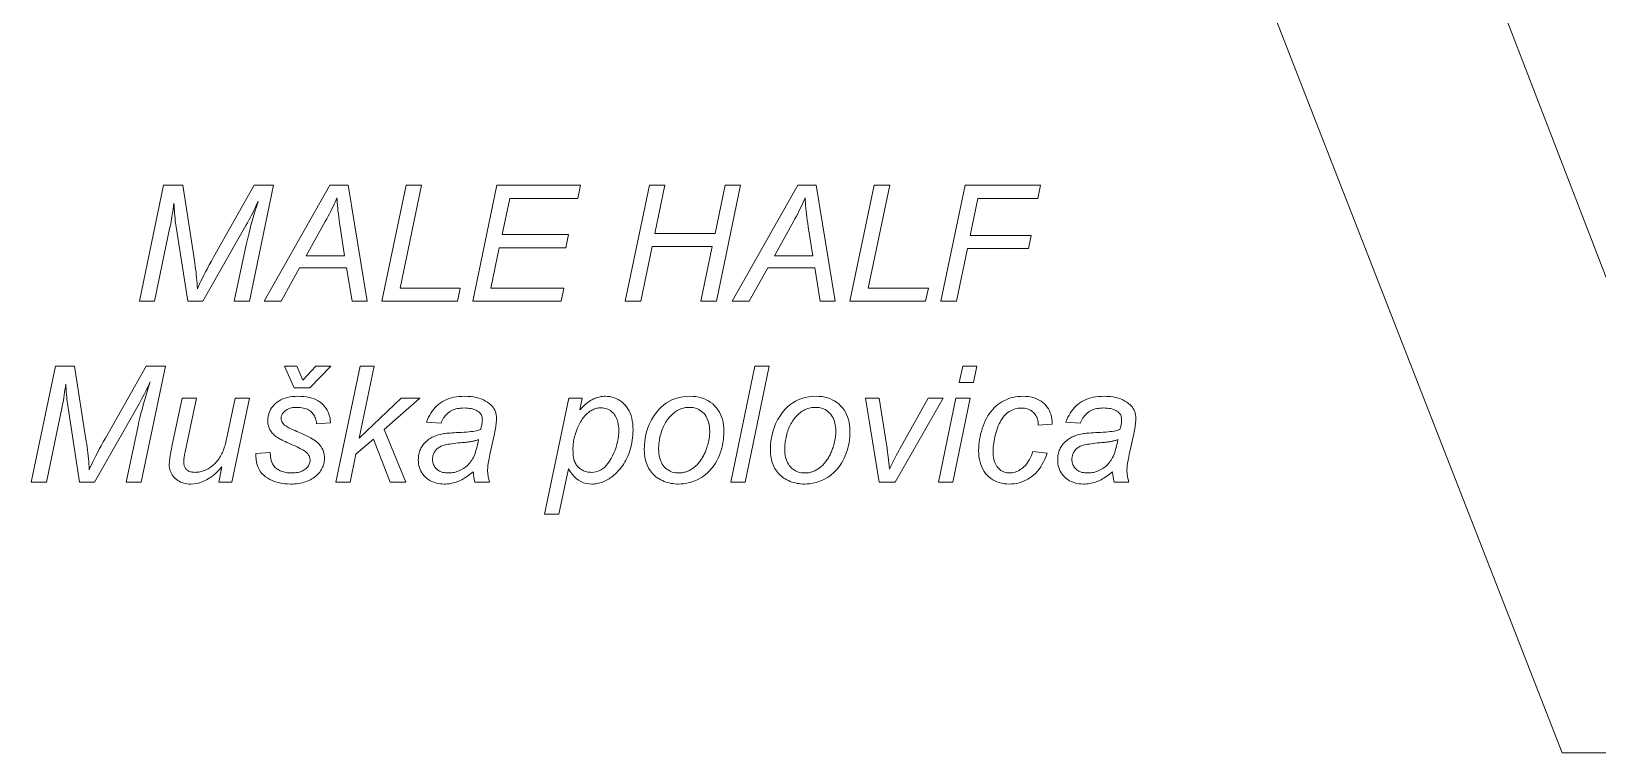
# Model space of a CAD drawing. Extents: x 0 to 297, y 0 to 420.
# Drawn here: x 88.4 to 142.4, y 101.3 to 126.2 of the extents above; entities that cross this region are included whole.
import ezdxf

# ---------------------------------------------------------------- set-up
doc = ezdxf.new("R2010")
doc.units = 0

msp = doc.modelspace()

# ---------------------------------------------------------------- linework, layer by layer
at = {"color": 7, "lineweight": 13}
for points in [[(121.095, 152.823), (141.184, 101.297), (165.11, 101.297)], [(129.221, 152.67), (143.138, 116.592), (174.55, 116.592)]]:
    msp.add_lwpolyline(points, dxfattribs=at)
for points in [[(92.111, 116.875), (92.946, 120.875), (93.603, 120.875), (94.007, 118.283), (94.022, 118.181), (94.037, 118.08), (94.05, 117.98), (94.062, 117.881), (94.073, 117.783), (94.082, 117.685), (94.091, 117.589), (94.099, 117.493), (94.105, 117.398), (94.111, 117.303), (94.146, 117.387), (94.186, 117.476), (94.231, 117.571), (94.28, 117.672), (94.333, 117.779), (94.391, 117.891), (94.453, 118.009), (94.52, 118.133), (94.592, 118.262), (94.667, 118.397), (96.07, 120.875), (96.738, 120.875), (95.903, 116.875), (95.377, 116.875), (95.794, 118.82), (95.824, 118.957), (95.857, 119.096), (95.892, 119.239), (95.93, 119.386), (95.97, 119.535), (96.013, 119.688), (96.058, 119.844), (96.106, 120.003), (96.156, 120.166), (96.209, 120.332), (96.174, 120.253), (96.137, 120.173), (96.098, 120.092), (96.058, 120.01), (96.017, 119.927), (95.973, 119.842), (95.928, 119.756), (95.882, 119.669), (95.833, 119.581), (95.783, 119.492), (94.294, 116.875), (93.778, 116.875), (93.377, 119.44), (93.366, 119.511), (93.356, 119.585), (93.347, 119.661), (93.338, 119.74), (93.33, 119.821), (93.322, 119.904), (93.315, 119.99), (93.309, 120.078), (93.303, 120.168), (93.298, 120.261), (93.284, 120.158), (93.27, 120.059), (93.257, 119.965), (93.244, 119.875), (93.23, 119.789), (93.217, 119.708), (93.204, 119.631), (93.19, 119.558), (93.177, 119.49), (93.164, 119.426), (92.632, 116.875)], [(96.408, 116.875), (98.676, 120.875), (99.306, 120.875), (99.966, 116.875), (99.448, 116.875), (99.254, 118.026), (97.636, 118.026), (96.995, 116.875)], [(100.471, 116.875), (101.306, 120.875), (101.841, 120.875), (101.101, 117.328), (103.178, 117.328), (103.082, 116.875)], [(103.606, 116.875), (104.444, 120.875), (107.33, 120.875), (107.235, 120.419), (104.883, 120.419), (104.621, 119.175), (106.913, 119.175), (106.817, 118.719), (104.525, 118.719), (104.236, 117.328), (106.755, 117.328), (106.659, 116.875)], [(108.869, 116.875), (109.707, 120.875), (110.239, 120.875), (109.892, 119.213), (111.966, 119.213), (112.313, 120.875), (112.847, 120.875), (112.013, 116.875), (111.478, 116.875), (111.871, 118.76), (109.8, 118.76), (109.404, 116.875)], [(112.558, 116.875), (114.826, 120.875), (115.456, 120.875), (116.116, 116.875), (115.598, 116.875), (115.404, 118.026), (113.786, 118.026), (113.145, 116.875)], [(116.621, 116.875), (117.456, 120.875), (117.991, 120.875), (117.251, 117.328), (119.328, 117.328), (119.232, 116.875)], [(119.759, 116.875), (120.594, 120.875), (123.194, 120.875), (123.098, 120.419), (121.033, 120.419), (120.768, 119.145), (122.872, 119.145), (122.777, 118.689), (120.673, 118.689), (120.294, 116.875)], [(97.865, 118.438), (99.189, 118.438), (99.033, 119.442), (99.016, 119.56), (99, 119.673), (98.985, 119.783), (98.972, 119.889), (98.96, 119.99), (98.95, 120.088), (98.94, 120.181), (98.933, 120.271), (98.926, 120.357), (98.921, 120.438), (98.893, 120.368), (98.862, 120.296), (98.828, 120.22), (98.792, 120.143), (98.753, 120.062), (98.712, 119.98), (98.669, 119.894), (98.623, 119.806), (98.574, 119.716), (98.523, 119.622)], [(114.015, 118.438), (115.339, 118.438), (115.183, 119.442), (115.166, 119.56), (115.15, 119.673), (115.135, 119.783), (115.122, 119.889), (115.11, 119.99), (115.1, 120.088), (115.09, 120.181), (115.083, 120.271), (115.076, 120.357), (115.071, 120.438), (115.043, 120.368), (115.012, 120.296), (114.978, 120.22), (114.942, 120.143), (114.903, 120.062), (114.862, 119.98), (114.819, 119.894), (114.773, 119.806), (114.724, 119.716), (114.673, 119.622)], [(88.381, 110.632), (89.216, 114.632), (89.873, 114.632), (90.277, 112.04), (90.292, 111.938), (90.307, 111.838), (90.32, 111.737), (90.332, 111.638), (90.343, 111.54), (90.353, 111.442), (90.361, 111.346), (90.369, 111.25), (90.375, 111.155), (90.381, 111.06), (90.416, 111.144), (90.456, 111.233), (90.501, 111.328), (90.55, 111.429), (90.603, 111.536), (90.661, 111.648), (90.724, 111.766), (90.79, 111.89), (90.862, 112.019), (90.938, 112.155), (92.34, 114.632), (93.008, 114.632), (92.174, 110.632), (91.647, 110.632), (92.064, 112.577), (92.095, 112.714), (92.127, 112.854), (92.162, 112.997), (92.2, 113.143), (92.24, 113.292), (92.283, 113.445), (92.328, 113.601), (92.376, 113.761), (92.426, 113.923), (92.479, 114.089), (92.444, 114.01), (92.407, 113.931), (92.369, 113.85), (92.328, 113.767), (92.287, 113.684), (92.243, 113.599), (92.198, 113.513), (92.152, 113.426), (92.103, 113.338), (92.053, 113.249), (90.564, 110.632), (90.048, 110.632), (89.647, 113.197), (89.636, 113.268), (89.626, 113.342), (89.617, 113.419), (89.608, 113.497), (89.6, 113.578), (89.592, 113.661), (89.585, 113.747), (89.579, 113.835), (89.573, 113.925), (89.568, 114.018), (89.554, 113.915), (89.541, 113.816), (89.527, 113.722), (89.514, 113.632), (89.5, 113.546), (89.487, 113.465), (89.474, 113.388), (89.46, 113.315), (89.447, 113.247), (89.434, 113.183), (88.902, 110.632)], [(98.714, 114.632), (97.991, 113.882), (97.445, 113.882), (97.109, 114.632), (97.54, 114.632), (97.748, 114.146), (98.201, 114.632)], [(98.883, 110.632), (99.721, 114.632), (100.212, 114.632), (99.693, 112.152), (101.134, 113.53), (101.786, 113.53), (100.55, 112.449), (101.298, 110.632), (100.757, 110.632), (100.179, 112.119), (99.579, 111.601), (99.377, 110.632)], [(112.509, 110.632), (113.344, 114.632), (113.838, 114.632), (113.003, 110.632)], [(120.392, 114.073), (120.509, 114.632), (121, 114.632), (120.883, 114.073)], [(94.954, 111.156), (94.849, 111.044), (94.744, 110.944), (94.639, 110.855), (94.533, 110.779), (94.427, 110.714), (94.32, 110.661), (94.212, 110.62), (94.104, 110.59), (93.996, 110.572), (93.887, 110.567), (93.821, 110.568), (93.758, 110.574), (93.697, 110.584), (93.639, 110.597), (93.584, 110.615), (93.531, 110.636), (93.481, 110.661), (93.433, 110.69), (93.388, 110.722), (93.345, 110.759), (93.306, 110.798), (93.271, 110.839), (93.24, 110.882), (93.214, 110.927), (93.191, 110.973), (93.172, 111.021), (93.158, 111.07), (93.148, 111.122), (93.141, 111.175), (93.139, 111.23), (93.14, 111.269), (93.143, 111.313), (93.148, 111.363), (93.154, 111.418), (93.163, 111.478), (93.173, 111.543), (93.185, 111.614), (93.199, 111.69), (93.215, 111.771), (93.232, 111.857), (93.581, 113.53), (94.075, 113.53), (93.688, 111.677), (93.679, 111.632), (93.67, 111.588), (93.663, 111.547), (93.656, 111.508), (93.651, 111.471), (93.647, 111.436), (93.643, 111.403), (93.641, 111.372), (93.639, 111.344), (93.639, 111.317), (93.64, 111.285), (93.643, 111.254), (93.648, 111.225), (93.655, 111.198), (93.664, 111.171), (93.675, 111.146), (93.688, 111.123), (93.702, 111.101), (93.719, 111.081), (93.738, 111.062), (93.759, 111.044), (93.782, 111.029), (93.807, 111.015), (93.833, 111.003), (93.861, 110.993), (93.892, 110.985), (93.924, 110.979), (93.958, 110.974), (93.994, 110.971), (94.032, 110.97), (94.073, 110.971), (94.114, 110.974), (94.155, 110.979), (94.196, 110.987), (94.237, 110.996), (94.277, 111.007), (94.317, 111.02), (94.357, 111.035), (94.397, 111.052), (94.437, 111.071), (94.476, 111.092), (94.514, 111.115), (94.551, 111.138), (94.586, 111.163), (94.621, 111.19), (94.655, 111.218), (94.687, 111.247), (94.718, 111.278), (94.749, 111.311), (94.778, 111.344), (94.806, 111.379), (94.833, 111.415), (94.859, 111.453), (94.884, 111.492), (94.908, 111.532), (94.931, 111.573), (94.952, 111.616), (94.973, 111.659), (94.993, 111.704), (95.011, 111.751), (95.023, 111.783), (95.036, 111.82), (95.049, 111.861), (95.062, 111.907), (95.076, 111.957), (95.09, 112.012), (95.105, 112.072), (95.119, 112.136), (95.135, 112.204), (95.15, 112.277), (95.412, 113.53), (95.906, 113.53), (95.3, 110.632), (94.845, 110.632)], [(96.13, 111.622), (96.624, 111.653), (96.624, 111.611), (96.626, 111.57), (96.63, 111.53), (96.634, 111.492), (96.64, 111.455), (96.647, 111.42), (96.656, 111.385), (96.666, 111.352), (96.677, 111.32), (96.689, 111.29), (96.703, 111.26), (96.72, 111.232), (96.738, 111.204), (96.759, 111.178), (96.782, 111.153), (96.808, 111.129), (96.835, 111.106), (96.865, 111.084), (96.897, 111.064), (96.931, 111.044), (96.966, 111.026), (97.003, 111.01), (97.042, 110.995), (97.081, 110.983), (97.121, 110.972), (97.163, 110.964), (97.206, 110.957), (97.25, 110.952), (97.295, 110.95), (97.341, 110.949), (97.405, 110.95), (97.466, 110.954), (97.523, 110.96), (97.577, 110.97), (97.628, 110.981), (97.675, 110.996), (97.719, 111.013), (97.76, 111.032), (97.798, 111.055), (97.832, 111.08), (97.864, 111.106), (97.891, 111.134), (97.916, 111.162), (97.937, 111.192), (97.955, 111.222), (97.97, 111.253), (97.981, 111.286), (97.99, 111.319), (97.995, 111.353), (97.996, 111.388), (97.995, 111.413), (97.992, 111.439), (97.987, 111.464), (97.98, 111.488), (97.972, 111.513), (97.961, 111.537), (97.948, 111.561), (97.933, 111.584), (97.917, 111.608), (97.898, 111.631), (97.875, 111.654), (97.846, 111.679), (97.811, 111.704), (97.771, 111.731), (97.724, 111.759), (97.672, 111.787), (97.614, 111.817), (97.55, 111.848), (97.481, 111.88), (97.405, 111.913), (97.33, 111.946), (97.26, 111.976), (97.196, 112.005), (97.137, 112.031), (97.084, 112.056), (97.037, 112.079), (96.996, 112.099), (96.96, 112.118), (96.929, 112.134), (96.905, 112.149), (96.869, 112.172), (96.835, 112.195), (96.803, 112.22), (96.773, 112.245), (96.744, 112.271), (96.718, 112.298), (96.693, 112.325), (96.67, 112.353), (96.649, 112.383), (96.629, 112.412), (96.612, 112.443), (96.596, 112.475), (96.582, 112.507), (96.57, 112.541), (96.56, 112.575), (96.551, 112.61), (96.545, 112.646), (96.54, 112.684), (96.537, 112.721), (96.536, 112.76), (96.539, 112.828), (96.547, 112.894), (96.561, 112.958), (96.58, 113.02), (96.605, 113.08), (96.635, 113.137), (96.67, 113.193), (96.711, 113.247), (96.757, 113.3), (96.809, 113.35), (96.866, 113.396), (96.927, 113.438), (96.993, 113.475), (97.062, 113.507), (97.137, 113.534), (97.215, 113.556), (97.298, 113.573), (97.386, 113.585), (97.477, 113.593), (97.573, 113.595), (97.68, 113.593), (97.781, 113.585), (97.877, 113.572), (97.968, 113.555), (98.054, 113.532), (98.134, 113.504), (98.21, 113.472), (98.28, 113.434), (98.344, 113.391), (98.404, 113.343), (98.458, 113.291), (98.507, 113.235), (98.55, 113.177), (98.588, 113.115), (98.621, 113.051), (98.648, 112.982), (98.669, 112.911), (98.685, 112.837), (98.695, 112.759), (98.7, 112.678), (98.217, 112.646), (98.213, 112.697), (98.206, 112.746), (98.196, 112.793), (98.182, 112.838), (98.165, 112.88), (98.145, 112.921), (98.122, 112.959), (98.095, 112.995), (98.065, 113.029), (98.032, 113.06), (97.995, 113.089), (97.956, 113.115), (97.914, 113.138), (97.869, 113.158), (97.821, 113.175), (97.77, 113.189), (97.716, 113.199), (97.66, 113.207), (97.6, 113.212), (97.538, 113.213), (97.488, 113.212), (97.44, 113.209), (97.394, 113.203), (97.351, 113.194), (97.31, 113.184), (97.271, 113.171), (97.235, 113.156), (97.201, 113.138), (97.169, 113.118), (97.139, 113.096), (97.112, 113.072), (97.088, 113.048), (97.067, 113.024), (97.049, 112.999), (97.033, 112.974), (97.02, 112.948), (97.01, 112.922), (97.003, 112.896), (96.999, 112.869), (96.998, 112.842), (96.999, 112.815), (97.002, 112.789), (97.009, 112.763), (97.017, 112.738), (97.028, 112.714), (97.042, 112.69), (97.058, 112.667), (97.076, 112.645), (97.097, 112.623), (97.12, 112.602), (97.139, 112.587), (97.163, 112.571), (97.193, 112.553), (97.227, 112.533), (97.267, 112.512), (97.312, 112.489), (97.362, 112.465), (97.417, 112.44), (97.478, 112.412), (97.543, 112.384), (97.653, 112.336), (97.753, 112.29), (97.846, 112.246), (97.93, 112.204), (98.006, 112.164), (98.073, 112.126), (98.132, 112.091), (98.182, 112.057), (98.224, 112.026), (98.258, 111.996), (98.303, 111.95), (98.343, 111.902), (98.378, 111.852), (98.408, 111.799), (98.434, 111.745), (98.455, 111.689), (98.472, 111.631), (98.483, 111.571), (98.49, 111.509), (98.493, 111.445), (98.491, 111.402), (98.487, 111.359), (98.481, 111.317), (98.472, 111.274), (98.46, 111.232), (98.445, 111.189), (98.428, 111.147), (98.408, 111.105), (98.386, 111.064), (98.36, 111.022), (98.333, 110.982), (98.302, 110.943), (98.268, 110.905), (98.232, 110.87), (98.193, 110.836), (98.152, 110.803), (98.107, 110.773), (98.06, 110.744), (98.01, 110.716), (97.957, 110.691), (97.901, 110.667), (97.844, 110.646), (97.785, 110.627), (97.724, 110.611), (97.661, 110.598), (97.596, 110.586), (97.529, 110.578), (97.46, 110.572), (97.389, 110.568), (97.317, 110.567), (97.218, 110.569), (97.122, 110.576), (97.029, 110.589), (96.939, 110.606), (96.852, 110.629), (96.768, 110.656), (96.687, 110.688), (96.61, 110.725), (96.535, 110.768), (96.463, 110.815), (96.396, 110.868), (96.337, 110.927), (96.285, 110.992), (96.241, 111.063), (96.204, 111.141), (96.174, 111.225), (96.152, 111.315), (96.137, 111.411), (96.13, 111.514)], [(103.625, 110.992), (103.574, 110.949), (103.523, 110.909), (103.473, 110.87), (103.423, 110.834), (103.373, 110.801), (103.324, 110.77), (103.275, 110.741), (103.227, 110.715), (103.179, 110.691), (103.131, 110.669), (103.083, 110.649), (103.035, 110.632), (102.986, 110.617), (102.936, 110.603), (102.886, 110.592), (102.835, 110.583), (102.783, 110.576), (102.73, 110.571), (102.677, 110.568), (102.624, 110.567), (102.545, 110.569), (102.47, 110.576), (102.397, 110.588), (102.328, 110.604), (102.262, 110.626), (102.198, 110.652), (102.138, 110.682), (102.082, 110.718), (102.028, 110.758), (101.977, 110.803), (101.93, 110.851), (101.889, 110.902), (101.852, 110.956), (101.82, 111.013), (101.793, 111.072), (101.771, 111.133), (101.754, 111.198), (101.741, 111.265), (101.734, 111.335), (101.731, 111.407), (101.733, 111.455), (101.736, 111.502), (101.741, 111.548), (101.749, 111.592), (101.759, 111.636), (101.771, 111.678), (101.786, 111.72), (101.802, 111.76), (101.821, 111.799), (101.842, 111.837), (101.865, 111.873), (101.889, 111.908), (101.915, 111.942), (101.942, 111.974), (101.971, 112.005), (102.001, 112.034), (102.032, 112.062), (102.065, 112.089), (102.099, 112.113), (102.135, 112.137), (102.173, 112.159), (102.212, 112.18), (102.252, 112.199), (102.295, 112.217), (102.339, 112.234), (102.384, 112.25), (102.431, 112.264), (102.48, 112.277), (102.531, 112.289), (102.583, 112.299), (102.619, 112.306), (102.661, 112.312), (102.71, 112.318), (102.764, 112.323), (102.824, 112.328), (102.89, 112.334), (102.962, 112.338), (103.04, 112.343), (103.124, 112.347), (103.214, 112.351), (103.305, 112.355), (103.39, 112.361), (103.47, 112.368), (103.544, 112.376), (103.614, 112.385), (103.678, 112.396), (103.737, 112.407), (103.79, 112.42), (103.839, 112.434), (103.882, 112.449), (103.892, 112.489), (103.902, 112.527), (103.911, 112.564), (103.918, 112.6), (103.925, 112.634), (103.93, 112.667), (103.934, 112.698), (103.937, 112.729), (103.938, 112.757), (103.939, 112.785), (103.938, 112.818), (103.934, 112.851), (103.928, 112.881), (103.919, 112.911), (103.907, 112.938), (103.894, 112.965), (103.877, 112.989), (103.859, 113.013), (103.837, 113.035), (103.813, 113.055), (103.777, 113.081), (103.738, 113.104), (103.696, 113.125), (103.651, 113.142), (103.602, 113.157), (103.55, 113.17), (103.495, 113.179), (103.437, 113.186), (103.376, 113.19), (103.311, 113.191), (103.25, 113.19), (103.191, 113.186), (103.135, 113.179), (103.081, 113.169), (103.029, 113.157), (102.979, 113.142), (102.931, 113.124), (102.886, 113.103), (102.843, 113.08), (102.802, 113.054), (102.764, 113.025), (102.728, 112.994), (102.693, 112.96), (102.661, 112.925), (102.632, 112.887), (102.604, 112.847), (102.578, 112.804), (102.555, 112.759), (102.534, 112.712), (102.515, 112.662), (102.015, 112.706), (102.048, 112.79), (102.084, 112.87), (102.123, 112.946), (102.166, 113.018), (102.213, 113.086), (102.263, 113.15), (102.317, 113.21), (102.374, 113.266), (102.435, 113.318), (102.5, 113.366), (102.568, 113.41), (102.639, 113.449), (102.714, 113.483), (102.793, 113.513), (102.874, 113.538), (102.96, 113.559), (103.049, 113.575), (103.141, 113.586), (103.237, 113.593), (103.336, 113.595), (103.441, 113.593), (103.542, 113.585), (103.638, 113.572), (103.73, 113.554), (103.817, 113.531), (103.9, 113.503), (103.979, 113.47), (104.053, 113.431), (104.122, 113.387), (104.187, 113.339), (104.233, 113.299), (104.274, 113.258), (104.31, 113.214), (104.341, 113.168), (104.367, 113.119), (104.389, 113.068), (104.406, 113.015), (104.418, 112.96), (104.425, 112.902), (104.427, 112.842), (104.427, 112.795), (104.425, 112.746), (104.421, 112.696), (104.416, 112.645), (104.41, 112.592), (104.403, 112.537), (104.394, 112.481), (104.384, 112.424), (104.372, 112.365), (104.359, 112.305), (104.198, 111.584), (104.184, 111.517), (104.171, 111.452), (104.159, 111.39), (104.149, 111.33), (104.141, 111.273), (104.134, 111.218), (104.129, 111.166), (104.125, 111.116), (104.122, 111.069), (104.122, 111.025), (104.122, 110.996), (104.124, 110.966), (104.127, 110.932), (104.131, 110.897), (104.137, 110.859), (104.143, 110.818), (104.151, 110.775), (104.16, 110.73), (104.17, 110.682), (104.182, 110.632), (103.682, 110.632), (103.674, 110.661), (103.667, 110.692), (103.66, 110.724), (103.654, 110.758), (103.648, 110.793), (103.642, 110.83), (103.637, 110.868), (103.633, 110.908), (103.629, 110.949)], [(106.089, 109.522), (106.927, 113.53), (107.382, 113.53), (107.298, 113.126), (107.348, 113.177), (107.397, 113.225), (107.445, 113.27), (107.492, 113.312), (107.538, 113.35), (107.583, 113.385), (107.627, 113.417), (107.67, 113.445), (107.711, 113.471), (107.752, 113.493), (107.792, 113.512), (107.833, 113.53), (107.874, 113.545), (107.916, 113.558), (107.958, 113.57), (108.001, 113.579), (108.044, 113.586), (108.088, 113.591), (108.132, 113.594), (108.176, 113.595), (108.258, 113.592), (108.336, 113.583), (108.412, 113.568), (108.485, 113.547), (108.556, 113.52), (108.623, 113.487), (108.687, 113.447), (108.749, 113.402), (108.808, 113.351), (108.864, 113.294), (108.916, 113.231), (108.962, 113.163), (109.003, 113.089), (109.038, 113.011), (109.068, 112.927), (109.093, 112.838), (109.112, 112.744), (109.126, 112.645), (109.134, 112.54), (109.137, 112.43), (109.135, 112.34), (109.131, 112.252), (109.123, 112.166), (109.113, 112.081), (109.099, 111.997), (109.083, 111.916), (109.063, 111.835), (109.041, 111.757), (109.015, 111.68), (108.987, 111.605), (108.956, 111.532), (108.924, 111.462), (108.89, 111.394), (108.856, 111.33), (108.819, 111.269), (108.782, 111.21), (108.743, 111.155), (108.703, 111.102), (108.661, 111.053), (108.618, 111.006), (108.575, 110.962), (108.531, 110.92), (108.487, 110.881), (108.443, 110.844), (108.399, 110.809), (108.354, 110.777), (108.31, 110.748), (108.266, 110.72), (108.221, 110.695), (108.176, 110.673), (108.131, 110.653), (108.086, 110.635), (108.041, 110.619), (107.996, 110.605), (107.95, 110.593), (107.904, 110.584), (107.858, 110.576), (107.811, 110.571), (107.765, 110.568), (107.718, 110.567), (107.616, 110.572), (107.519, 110.588), (107.426, 110.614), (107.338, 110.651), (107.255, 110.699), (107.177, 110.757), (107.103, 110.826), (107.034, 110.905), (106.97, 110.995), (106.91, 111.096), (106.583, 109.522)], [(109.527, 111.732), (109.532, 111.898), (109.547, 112.059), (109.572, 112.215), (109.607, 112.364), (109.652, 112.507), (109.707, 112.645), (109.772, 112.777), (109.846, 112.902), (109.931, 113.023), (110.026, 113.137), (110.111, 113.224), (110.201, 113.302), (110.296, 113.371), (110.397, 113.43), (110.502, 113.481), (110.613, 113.522), (110.729, 113.554), (110.85, 113.577), (110.976, 113.591), (111.107, 113.595), (111.209, 113.592), (111.308, 113.582), (111.403, 113.566), (111.493, 113.543), (111.58, 113.513), (111.662, 113.477), (111.74, 113.435), (111.815, 113.386), (111.885, 113.33), (111.951, 113.268), (112.012, 113.2), (112.067, 113.128), (112.115, 113.051), (112.156, 112.969), (112.192, 112.883), (112.22, 112.792), (112.243, 112.697), (112.259, 112.597), (112.269, 112.493), (112.272, 112.384), (112.27, 112.285), (112.264, 112.187), (112.254, 112.09), (112.239, 111.995), (112.221, 111.902), (112.199, 111.81), (112.173, 111.719), (112.143, 111.629), (112.108, 111.541), (112.07, 111.455), (112.028, 111.371), (111.982, 111.291), (111.933, 111.215), (111.881, 111.143), (111.825, 111.075), (111.766, 111.011), (111.704, 110.951), (111.638, 110.895), (111.568, 110.844), (111.495, 110.796), (111.421, 110.752), (111.345, 110.713), (111.268, 110.679), (111.191, 110.649), (111.113, 110.624), (111.034, 110.603), (110.955, 110.587), (110.874, 110.576), (110.793, 110.569), (110.711, 110.567), (110.644, 110.568), (110.578, 110.572), (110.514, 110.58), (110.45, 110.59), (110.388, 110.603), (110.327, 110.619), (110.267, 110.637), (110.209, 110.659), (110.152, 110.684), (110.096, 110.711), (110.042, 110.741), (109.99, 110.774), (109.941, 110.809), (109.895, 110.846), (109.852, 110.886), (109.811, 110.928), (109.772, 110.972), (109.736, 111.019), (109.703, 111.069), (109.673, 111.12), (109.645, 111.174), (109.62, 111.23), (109.598, 111.287), (109.579, 111.345), (109.563, 111.406), (109.55, 111.468), (109.54, 111.531), (109.533, 111.596), (109.528, 111.663)], [(113.876, 111.732), (113.881, 111.898), (113.896, 112.059), (113.921, 112.215), (113.956, 112.364), (114.001, 112.507), (114.056, 112.645), (114.121, 112.777), (114.196, 112.902), (114.281, 113.023), (114.375, 113.137), (114.46, 113.224), (114.55, 113.302), (114.646, 113.371), (114.746, 113.43), (114.852, 113.481), (114.962, 113.522), (115.078, 113.554), (115.199, 113.577), (115.325, 113.591), (115.456, 113.595), (115.559, 113.592), (115.657, 113.582), (115.752, 113.566), (115.842, 113.543), (115.929, 113.513), (116.011, 113.477), (116.09, 113.435), (116.164, 113.386), (116.234, 113.33), (116.3, 113.268), (116.361, 113.2), (116.416, 113.128), (116.464, 113.051), (116.506, 112.969), (116.541, 112.883), (116.57, 112.792), (116.592, 112.697), (116.608, 112.597), (116.618, 112.493), (116.621, 112.384), (116.619, 112.285), (116.613, 112.187), (116.603, 112.09), (116.589, 111.995), (116.571, 111.902), (116.548, 111.81), (116.522, 111.719), (116.492, 111.629), (116.457, 111.541), (116.419, 111.455), (116.377, 111.371), (116.331, 111.291), (116.283, 111.215), (116.23, 111.143), (116.175, 111.075), (116.115, 111.011), (116.053, 110.951), (115.987, 110.895), (115.918, 110.844), (115.845, 110.796), (115.77, 110.752), (115.694, 110.713), (115.618, 110.679), (115.54, 110.649), (115.462, 110.624), (115.384, 110.603), (115.304, 110.587), (115.224, 110.576), (115.142, 110.569), (115.06, 110.567), (114.993, 110.568), (114.927, 110.572), (114.863, 110.58), (114.799, 110.59), (114.737, 110.603), (114.676, 110.619), (114.617, 110.637), (114.558, 110.659), (114.501, 110.684), (114.445, 110.711), (114.391, 110.741), (114.339, 110.774), (114.291, 110.809), (114.244, 110.846), (114.201, 110.886), (114.16, 110.928), (114.121, 110.972), (114.086, 111.019), (114.053, 111.069), (114.022, 111.12), (113.994, 111.174), (113.97, 111.23), (113.948, 111.287), (113.929, 111.345), (113.913, 111.406), (113.899, 111.468), (113.889, 111.531), (113.882, 111.596), (113.878, 111.663)], [(117.628, 110.632), (117.153, 113.53), (117.633, 113.53), (117.882, 111.934), (117.89, 111.878), (117.899, 111.816), (117.908, 111.747), (117.917, 111.671), (117.927, 111.589), (117.938, 111.5), (117.948, 111.405), (117.959, 111.303), (117.971, 111.195), (117.983, 111.08), (118.012, 111.142), (118.042, 111.206), (118.075, 111.273), (118.109, 111.341), (118.144, 111.41), (118.181, 111.482), (118.22, 111.555), (118.26, 111.63), (118.302, 111.707), (118.345, 111.786), (119.314, 113.53), (119.835, 113.53), (118.176, 110.632)], [(119.671, 110.632), (120.277, 113.53), (120.771, 113.53), (120.165, 110.632)], [(122.932, 111.688), (123.426, 111.636), (123.387, 111.53), (123.345, 111.43), (123.3, 111.336), (123.252, 111.247), (123.201, 111.163), (123.147, 111.085), (123.089, 111.013), (123.029, 110.946), (122.965, 110.885), (122.898, 110.83), (122.829, 110.78), (122.757, 110.735), (122.684, 110.696), (122.609, 110.661), (122.532, 110.632), (122.453, 110.609), (122.372, 110.59), (122.29, 110.577), (122.205, 110.569), (122.119, 110.567), (122.026, 110.57), (121.937, 110.579), (121.852, 110.594), (121.77, 110.615), (121.692, 110.643), (121.617, 110.677), (121.546, 110.716), (121.478, 110.762), (121.414, 110.814), (121.354, 110.872), (121.298, 110.936), (121.248, 111.004), (121.204, 111.077), (121.166, 111.155), (121.134, 111.238), (121.107, 111.326), (121.087, 111.419), (121.072, 111.517), (121.063, 111.619), (121.06, 111.726), (121.062, 111.821), (121.068, 111.915), (121.077, 112.01), (121.09, 112.103), (121.107, 112.197), (121.128, 112.29), (121.153, 112.383), (121.181, 112.475), (121.213, 112.567), (121.249, 112.659), (121.288, 112.749), (121.33, 112.834), (121.376, 112.915), (121.425, 112.991), (121.477, 113.063), (121.533, 113.13), (121.592, 113.193), (121.654, 113.252), (121.719, 113.307), (121.787, 113.356), (121.859, 113.402), (121.932, 113.442), (122.007, 113.478), (122.084, 113.509), (122.163, 113.536), (122.244, 113.557), (122.327, 113.574), (122.412, 113.586), (122.499, 113.593), (122.588, 113.595), (122.68, 113.593), (122.767, 113.585), (122.851, 113.572), (122.931, 113.553), (123.006, 113.529), (123.078, 113.5), (123.147, 113.466), (123.211, 113.427), (123.271, 113.382), (123.328, 113.332), (123.38, 113.278), (123.426, 113.22), (123.467, 113.159), (123.502, 113.094), (123.532, 113.026), (123.557, 112.955), (123.576, 112.88), (123.59, 112.801), (123.598, 112.72), (123.601, 112.635), (123.115, 112.602), (123.113, 112.656), (123.108, 112.707), (123.099, 112.757), (123.088, 112.803), (123.074, 112.848), (123.056, 112.89), (123.035, 112.929), (123.012, 112.966), (122.985, 113.001), (122.955, 113.033), (122.923, 113.063), (122.888, 113.089), (122.852, 113.112), (122.814, 113.133), (122.773, 113.15), (122.731, 113.164), (122.687, 113.175), (122.64, 113.182), (122.592, 113.187), (122.542, 113.189), (122.483, 113.187), (122.426, 113.181), (122.371, 113.172), (122.317, 113.159), (122.264, 113.142), (122.213, 113.121), (122.164, 113.096), (122.117, 113.068), (122.071, 113.036), (122.026, 113), (121.983, 112.961), (121.943, 112.917), (121.904, 112.87), (121.867, 112.819), (121.831, 112.763), (121.798, 112.704), (121.767, 112.641), (121.737, 112.574), (121.71, 112.503), (121.684, 112.429), (121.66, 112.352), (121.639, 112.277), (121.62, 112.201), (121.604, 112.127), (121.591, 112.053), (121.579, 111.979), (121.571, 111.906), (121.565, 111.834), (121.561, 111.762), (121.56, 111.691), (121.561, 111.618), (121.566, 111.55), (121.574, 111.485), (121.586, 111.424), (121.601, 111.366), (121.619, 111.312), (121.64, 111.262), (121.664, 111.216), (121.692, 111.173), (121.723, 111.134), (121.757, 111.099), (121.792, 111.067), (121.828, 111.039), (121.867, 111.015), (121.906, 110.995), (121.947, 110.978), (121.99, 110.965), (122.034, 110.956), (122.08, 110.95), (122.127, 110.949), (122.175, 110.95), (122.222, 110.956), (122.269, 110.965), (122.316, 110.978), (122.362, 110.994), (122.408, 111.014), (122.453, 111.038), (122.498, 111.066), (122.543, 111.097), (122.587, 111.131), (122.63, 111.17), (122.671, 111.212), (122.71, 111.258), (122.748, 111.308), (122.783, 111.362), (122.817, 111.419), (122.848, 111.481), (122.878, 111.546), (122.906, 111.615)], [(125.68, 110.992), (125.629, 110.949), (125.578, 110.909), (125.527, 110.87), (125.478, 110.834), (125.428, 110.801), (125.379, 110.77), (125.33, 110.741), (125.282, 110.715), (125.233, 110.691), (125.186, 110.669), (125.138, 110.649), (125.09, 110.632), (125.04, 110.617), (124.991, 110.603), (124.94, 110.592), (124.889, 110.583), (124.837, 110.576), (124.785, 110.571), (124.732, 110.568), (124.678, 110.567), (124.6, 110.569), (124.524, 110.576), (124.452, 110.588), (124.382, 110.604), (124.316, 110.626), (124.253, 110.652), (124.193, 110.682), (124.136, 110.718), (124.082, 110.758), (124.032, 110.803), (123.985, 110.851), (123.943, 110.902), (123.906, 110.956), (123.874, 111.013), (123.847, 111.072), (123.825, 111.133), (123.808, 111.198), (123.796, 111.265), (123.789, 111.335), (123.786, 111.407), (123.787, 111.455), (123.79, 111.502), (123.796, 111.548), (123.804, 111.592), (123.814, 111.636), (123.826, 111.678), (123.84, 111.72), (123.857, 111.76), (123.876, 111.799), (123.897, 111.837), (123.919, 111.873), (123.944, 111.908), (123.969, 111.942), (123.997, 111.974), (124.025, 112.005), (124.055, 112.034), (124.087, 112.062), (124.12, 112.089), (124.154, 112.113), (124.19, 112.137), (124.227, 112.159), (124.266, 112.18), (124.307, 112.199), (124.349, 112.217), (124.393, 112.234), (124.439, 112.25), (124.486, 112.264), (124.535, 112.277), (124.585, 112.289), (124.637, 112.299), (124.674, 112.306), (124.716, 112.312), (124.764, 112.318), (124.818, 112.323), (124.878, 112.328), (124.945, 112.334), (125.017, 112.338), (125.095, 112.343), (125.179, 112.347), (125.269, 112.351), (125.359, 112.355), (125.445, 112.361), (125.524, 112.368), (125.599, 112.376), (125.668, 112.385), (125.732, 112.396), (125.791, 112.407), (125.845, 112.42), (125.893, 112.434), (125.936, 112.449), (125.947, 112.489), (125.957, 112.527), (125.965, 112.564), (125.973, 112.6), (125.979, 112.634), (125.984, 112.667), (125.988, 112.698), (125.991, 112.729), (125.993, 112.757), (125.993, 112.785), (125.992, 112.818), (125.988, 112.851), (125.982, 112.881), (125.973, 112.911), (125.962, 112.938), (125.948, 112.965), (125.932, 112.989), (125.913, 113.013), (125.892, 113.035), (125.868, 113.055), (125.832, 113.081), (125.793, 113.104), (125.751, 113.125), (125.705, 113.142), (125.656, 113.157), (125.605, 113.17), (125.55, 113.179), (125.492, 113.186), (125.43, 113.19), (125.366, 113.191), (125.305, 113.19), (125.246, 113.186), (125.189, 113.179), (125.135, 113.169), (125.083, 113.157), (125.033, 113.142), (124.986, 113.124), (124.941, 113.103), (124.898, 113.08), (124.857, 113.054), (124.819, 113.025), (124.782, 112.994), (124.748, 112.96), (124.716, 112.925), (124.686, 112.887), (124.658, 112.847), (124.633, 112.804), (124.609, 112.759), (124.588, 112.712), (124.569, 112.662), (124.07, 112.706), (124.102, 112.79), (124.138, 112.87), (124.178, 112.946), (124.221, 113.018), (124.267, 113.086), (124.318, 113.15), (124.371, 113.21), (124.429, 113.266), (124.49, 113.318), (124.554, 113.366), (124.622, 113.41), (124.694, 113.449), (124.769, 113.483), (124.847, 113.513), (124.929, 113.538), (125.014, 113.559), (125.103, 113.575), (125.195, 113.586), (125.291, 113.593), (125.39, 113.595), (125.496, 113.593), (125.596, 113.585), (125.693, 113.572), (125.785, 113.554), (125.872, 113.531), (125.955, 113.503), (126.033, 113.47), (126.107, 113.431), (126.177, 113.387), (126.242, 113.339), (126.287, 113.299), (126.328, 113.258), (126.364, 113.214), (126.395, 113.168), (126.422, 113.119), (126.443, 113.068), (126.46, 113.015), (126.472, 112.96), (126.479, 112.902), (126.482, 112.842), (126.481, 112.795), (126.479, 112.746), (126.476, 112.696), (126.471, 112.645), (126.465, 112.592), (126.457, 112.537), (126.448, 112.481), (126.438, 112.424), (126.427, 112.365), (126.414, 112.305), (126.253, 111.584), (126.238, 111.517), (126.225, 111.452), (126.214, 111.39), (126.204, 111.33), (126.195, 111.273), (126.188, 111.218), (126.183, 111.166), (126.179, 111.116), (126.177, 111.069), (126.176, 111.025), (126.177, 110.996), (126.179, 110.966), (126.182, 110.932), (126.186, 110.897), (126.191, 110.859), (126.198, 110.818), (126.206, 110.775), (126.215, 110.73), (126.225, 110.682), (126.236, 110.632), (125.737, 110.632), (125.729, 110.661), (125.722, 110.692), (125.715, 110.724), (125.708, 110.758), (125.702, 110.793), (125.697, 110.83), (125.692, 110.868), (125.687, 110.908), (125.683, 110.949)], [(107.066, 111.816), (107.066, 111.753), (107.068, 111.694), (107.07, 111.639), (107.073, 111.588), (107.077, 111.541), (107.082, 111.498), (107.088, 111.459), (107.095, 111.424), (107.103, 111.393), (107.112, 111.366), (107.127, 111.331), (107.143, 111.298), (107.161, 111.266), (107.181, 111.235), (107.202, 111.206), (107.225, 111.178), (107.25, 111.151), (107.277, 111.126), (107.306, 111.102), (107.336, 111.08), (107.367, 111.059), (107.4, 111.04), (107.434, 111.024), (107.468, 111.01), (107.504, 110.998), (107.54, 110.988), (107.578, 110.98), (107.616, 110.975), (107.656, 110.971), (107.696, 110.97), (107.78, 110.975), (107.86, 110.99), (107.937, 111.013), (108.01, 111.047), (108.081, 111.09), (108.148, 111.143), (108.212, 111.205), (108.272, 111.277), (108.33, 111.358), (108.384, 111.449), (108.433, 111.545), (108.478, 111.642), (108.517, 111.738), (108.551, 111.836), (108.58, 111.933), (108.604, 112.031), (108.622, 112.13), (108.635, 112.228), (108.643, 112.328), (108.646, 112.427), (108.644, 112.499), (108.639, 112.568), (108.63, 112.633), (108.617, 112.695), (108.602, 112.754), (108.582, 112.809), (108.559, 112.861), (108.533, 112.909), (108.503, 112.955), (108.47, 112.996), (108.434, 113.034), (108.396, 113.068), (108.356, 113.099), (108.315, 113.125), (108.272, 113.147), (108.227, 113.165), (108.181, 113.179), (108.133, 113.189), (108.083, 113.195), (108.032, 113.197), (107.994, 113.196), (107.957, 113.193), (107.921, 113.188), (107.885, 113.181), (107.85, 113.172), (107.816, 113.161), (107.781, 113.148), (107.748, 113.133), (107.715, 113.116), (107.682, 113.097), (107.65, 113.076), (107.619, 113.053), (107.588, 113.029), (107.557, 113.002), (107.527, 112.973), (107.498, 112.942), (107.468, 112.91), (107.44, 112.875), (107.411, 112.838), (107.384, 112.8), (107.357, 112.759), (107.33, 112.717), (107.305, 112.673), (107.281, 112.627), (107.258, 112.58), (107.235, 112.531), (107.214, 112.479), (107.194, 112.427), (107.174, 112.372), (107.156, 112.316), (107.139, 112.259), (107.123, 112.204), (107.11, 112.15), (107.098, 112.098), (107.088, 112.047), (107.08, 111.998), (107.074, 111.951), (107.069, 111.904), (107.067, 111.86)], [(110.021, 111.781), (110.023, 111.701), (110.029, 111.625), (110.038, 111.553), (110.052, 111.485), (110.07, 111.421), (110.091, 111.361), (110.117, 111.305), (110.146, 111.253), (110.18, 111.204), (110.217, 111.16), (110.258, 111.12), (110.3, 111.084), (110.345, 111.052), (110.391, 111.025), (110.44, 111.001), (110.491, 110.982), (110.544, 110.968), (110.6, 110.957), (110.657, 110.951), (110.716, 110.949), (110.748, 110.949), (110.78, 110.951), (110.811, 110.954), (110.843, 110.959), (110.874, 110.965), (110.905, 110.972), (110.937, 110.98), (110.968, 110.99), (110.999, 111), (111.03, 111.013), (111.061, 111.026), (111.092, 111.041), (111.122, 111.057), (111.151, 111.075), (111.18, 111.093), (111.209, 111.114), (111.237, 111.135), (111.265, 111.158), (111.293, 111.182), (111.319, 111.208), (111.346, 111.234), (111.371, 111.262), (111.396, 111.29), (111.42, 111.318), (111.443, 111.348), (111.466, 111.378), (111.487, 111.409), (111.508, 111.441), (111.528, 111.473), (111.547, 111.507), (111.566, 111.54), (111.583, 111.575), (111.6, 111.61), (111.617, 111.645), (111.632, 111.681), (111.647, 111.717), (111.661, 111.754), (111.674, 111.792), (111.687, 111.83), (111.699, 111.868), (111.715, 111.922), (111.729, 111.975), (111.742, 112.028), (111.753, 112.081), (111.762, 112.133), (111.77, 112.184), (111.776, 112.236), (111.78, 112.286), (111.782, 112.337), (111.783, 112.386), (111.781, 112.463), (111.775, 112.537), (111.766, 112.606), (111.752, 112.673), (111.734, 112.735), (111.712, 112.795), (111.686, 112.85), (111.657, 112.902), (111.623, 112.951), (111.586, 112.996), (111.545, 113.038), (111.502, 113.074), (111.458, 113.107), (111.411, 113.135), (111.362, 113.159), (111.311, 113.179), (111.258, 113.194), (111.204, 113.205), (111.147, 113.211), (111.088, 113.213), (111.042, 113.212), (110.996, 113.209), (110.952, 113.203), (110.909, 113.196), (110.866, 113.186), (110.824, 113.173), (110.783, 113.159), (110.743, 113.142), (110.703, 113.124), (110.665, 113.103), (110.627, 113.08), (110.59, 113.054), (110.553, 113.027), (110.518, 112.998), (110.483, 112.967), (110.449, 112.933), (110.415, 112.898), (110.383, 112.86), (110.351, 112.821), (110.319, 112.779), (110.289, 112.736), (110.261, 112.691), (110.234, 112.645), (110.209, 112.598), (110.186, 112.549), (110.164, 112.499), (110.144, 112.447), (110.125, 112.394), (110.108, 112.34), (110.093, 112.284), (110.079, 112.228), (110.067, 112.174), (110.056, 112.12), (110.047, 112.068), (110.039, 112.017), (110.032, 111.967), (110.027, 111.919), (110.024, 111.872), (110.021, 111.826)], [(114.37, 111.781), (114.372, 111.701), (114.378, 111.625), (114.388, 111.553), (114.401, 111.485), (114.419, 111.421), (114.441, 111.361), (114.466, 111.305), (114.496, 111.253), (114.529, 111.204), (114.566, 111.16), (114.607, 111.12), (114.649, 111.084), (114.694, 111.052), (114.741, 111.025), (114.789, 111.001), (114.84, 110.982), (114.894, 110.968), (114.949, 110.957), (115.006, 110.951), (115.066, 110.949), (115.097, 110.949), (115.129, 110.951), (115.16, 110.954), (115.192, 110.959), (115.223, 110.965), (115.255, 110.972), (115.286, 110.98), (115.317, 110.99), (115.348, 111), (115.38, 111.013), (115.41, 111.026), (115.441, 111.041), (115.471, 111.057), (115.5, 111.075), (115.53, 111.093), (115.558, 111.114), (115.587, 111.135), (115.614, 111.158), (115.642, 111.182), (115.669, 111.208), (115.695, 111.234), (115.721, 111.262), (115.745, 111.29), (115.769, 111.318), (115.793, 111.348), (115.815, 111.378), (115.837, 111.409), (115.857, 111.441), (115.877, 111.473), (115.897, 111.507), (115.915, 111.54), (115.933, 111.575), (115.95, 111.61), (115.966, 111.645), (115.981, 111.681), (115.996, 111.717), (116.01, 111.754), (116.024, 111.792), (116.036, 111.83), (116.048, 111.868), (116.064, 111.922), (116.078, 111.975), (116.091, 112.028), (116.102, 112.081), (116.111, 112.133), (116.119, 112.184), (116.125, 112.236), (116.129, 112.286), (116.132, 112.337), (116.133, 112.386), (116.131, 112.463), (116.125, 112.537), (116.115, 112.606), (116.101, 112.673), (116.083, 112.735), (116.061, 112.795), (116.036, 112.85), (116.006, 112.902), (115.972, 112.951), (115.935, 112.996), (115.894, 113.038), (115.852, 113.074), (115.807, 113.107), (115.76, 113.135), (115.711, 113.159), (115.661, 113.179), (115.608, 113.194), (115.553, 113.205), (115.496, 113.211), (115.437, 113.213), (115.391, 113.212), (115.346, 113.209), (115.301, 113.203), (115.258, 113.196), (115.215, 113.186), (115.173, 113.173), (115.132, 113.159), (115.092, 113.142), (115.053, 113.124), (115.014, 113.103), (114.976, 113.08), (114.939, 113.054), (114.903, 113.027), (114.867, 112.998), (114.832, 112.967), (114.798, 112.933), (114.765, 112.898), (114.732, 112.86), (114.7, 112.821), (114.669, 112.779), (114.639, 112.736), (114.61, 112.691), (114.584, 112.645), (114.559, 112.598), (114.535, 112.549), (114.513, 112.499), (114.493, 112.447), (114.474, 112.394), (114.458, 112.34), (114.442, 112.284), (114.429, 112.228), (114.416, 112.174), (114.405, 112.12), (114.396, 112.068), (114.388, 112.017), (114.382, 111.967), (114.376, 111.919), (114.373, 111.872), (114.371, 111.826)], [(103.808, 112.1), (103.787, 112.092), (103.766, 112.084), (103.744, 112.077), (103.723, 112.07), (103.7, 112.064), (103.678, 112.058), (103.655, 112.052), (103.632, 112.047), (103.609, 112.042), (103.586, 112.037), (103.56, 112.033), (103.532, 112.028), (103.5, 112.024), (103.465, 112.019), (103.427, 112.015), (103.386, 112.01), (103.341, 112.005), (103.293, 112.001), (103.243, 111.996), (103.189, 111.991), (103.105, 111.983), (103.026, 111.975), (102.953, 111.966), (102.884, 111.957), (102.821, 111.948), (102.763, 111.938), (102.709, 111.927), (102.661, 111.917), (102.618, 111.906), (102.58, 111.894), (102.545, 111.882), (102.513, 111.868), (102.482, 111.853), (102.452, 111.836), (102.425, 111.818), (102.399, 111.799), (102.375, 111.778), (102.352, 111.756), (102.332, 111.732), (102.313, 111.707), (102.296, 111.681), (102.28, 111.655), (102.267, 111.628), (102.255, 111.6), (102.245, 111.572), (102.237, 111.543), (102.231, 111.514), (102.226, 111.484), (102.224, 111.454), (102.223, 111.423), (102.224, 111.383), (102.228, 111.343), (102.236, 111.306), (102.246, 111.269), (102.258, 111.234), (102.274, 111.201), (102.293, 111.169), (102.314, 111.139), (102.339, 111.11), (102.366, 111.082), (102.396, 111.057), (102.428, 111.034), (102.463, 111.014), (102.5, 110.997), (102.539, 110.982), (102.581, 110.97), (102.626, 110.961), (102.673, 110.954), (102.722, 110.95), (102.774, 110.949), (102.823, 110.95), (102.871, 110.954), (102.919, 110.96), (102.967, 110.969), (103.015, 110.981), (103.062, 110.995), (103.108, 111.012), (103.154, 111.031), (103.2, 111.054), (103.246, 111.078), (103.29, 111.105), (103.333, 111.134), (103.373, 111.165), (103.412, 111.198), (103.448, 111.233), (103.483, 111.271), (103.516, 111.31), (103.547, 111.351), (103.576, 111.394), (103.603, 111.44), (103.629, 111.488), (103.653, 111.54), (103.677, 111.597), (103.699, 111.657), (103.72, 111.721), (103.74, 111.789), (103.759, 111.861), (103.776, 111.936), (103.793, 112.016)], [(125.862, 112.1), (125.842, 112.092), (125.82, 112.084), (125.799, 112.077), (125.777, 112.07), (125.755, 112.064), (125.733, 112.058), (125.71, 112.052), (125.687, 112.047), (125.664, 112.042), (125.64, 112.037), (125.615, 112.033), (125.586, 112.028), (125.555, 112.024), (125.52, 112.019), (125.481, 112.015), (125.44, 112.01), (125.396, 112.005), (125.348, 112.001), (125.297, 111.996), (125.243, 111.991), (125.159, 111.983), (125.081, 111.975), (125.007, 111.966), (124.939, 111.957), (124.875, 111.948), (124.817, 111.938), (124.764, 111.927), (124.716, 111.917), (124.673, 111.906), (124.635, 111.894), (124.6, 111.882), (124.567, 111.868), (124.536, 111.853), (124.507, 111.836), (124.479, 111.818), (124.453, 111.799), (124.429, 111.778), (124.407, 111.756), (124.386, 111.732), (124.367, 111.707), (124.35, 111.681), (124.335, 111.655), (124.321, 111.628), (124.31, 111.6), (124.3, 111.572), (124.292, 111.543), (124.285, 111.514), (124.281, 111.484), (124.278, 111.454), (124.277, 111.423), (124.279, 111.383), (124.283, 111.343), (124.29, 111.306), (124.3, 111.269), (124.313, 111.234), (124.329, 111.201), (124.347, 111.169), (124.369, 111.139), (124.393, 111.11), (124.42, 111.082), (124.45, 111.057), (124.483, 111.034), (124.517, 111.014), (124.554, 110.997), (124.594, 110.982), (124.636, 110.97), (124.68, 110.961), (124.727, 110.954), (124.777, 110.95), (124.828, 110.949), (124.877, 110.95), (124.926, 110.954), (124.974, 110.96), (125.022, 110.969), (125.069, 110.981), (125.116, 110.995), (125.163, 111.012), (125.209, 111.031), (125.255, 111.054), (125.3, 111.078), (125.345, 111.105), (125.387, 111.134), (125.428, 111.165), (125.466, 111.198), (125.503, 111.233), (125.538, 111.271), (125.571, 111.31), (125.602, 111.351), (125.631, 111.394), (125.658, 111.44), (125.683, 111.488), (125.708, 111.54), (125.731, 111.597), (125.753, 111.657), (125.774, 111.721), (125.794, 111.789), (125.813, 111.861), (125.831, 111.936), (125.847, 112.016)]]:
    msp.add_lwpolyline(points, close=True, dxfattribs=at)

doc.saveas('drawing.dxf')
